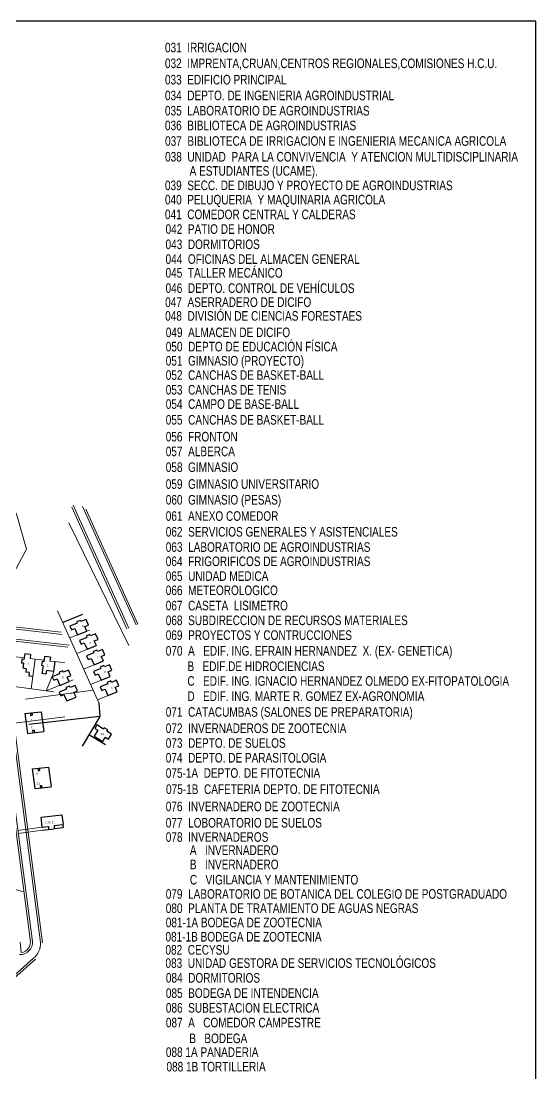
# Model space of a CAD drawing. Header units: millimetres. Extents: x 740 to 5908, y 1492 to 3373.
# Drawn here: x 5392 to 5908, y 2216 to 3272 of the extents above; entities that cross this region are included whole.
import ezdxf
from ezdxf.enums import TextEntityAlignment as Align

# ---------------------------------------------------------------- set-up
doc = ezdxf.new("R2010")
doc.units = ezdxf.units.MM
for name, color, linetype in [('CVL_CUADCON', 7, 'Continuous'), ('EDIFICIOS', 7, 'Continuous'), ('ZMARCO', 7, 'Continuous')]:
    doc.layers.add(name, color=color, linetype=linetype)
doc.layers.add('VIAPEATO', color=8, linetype='Continuous', lineweight=0)
doc.styles.add('MONOTXT4', font='MONOTXT4.shx')
doc.styles.add('WMF-ARIAL0', font='arial.ttf')

msp = doc.modelspace()

# ---------------------------------------------------------------- linework, layer by layer
at = {"color": 8, "lineweight": 0}
for p, q in [((5442.7, 2784.4), (5497.8, 2662.2)), ((5444.1, 2786.3), (5499.7, 2663)), ((5453.4, 2785.1), (5507, 2666.3)), ((5456.8, 2782.3), (5508.8, 2667.1)), ((5439.5, 2768.7), (5499.9, 2645.7)), ((5428.4, 2680.5), (5469.7, 2588.2)), ((5372.6, 2663.5), (5433.1, 2656.7)), ((5372.8, 2665.5), (5432.1, 2658.8)), ((5460.3, 2661.1), (5440.6, 2653.1)), ((5371.5, 2653.6), (5440.2, 2645.8)), ((5411.4, 2347.8), (5371.5, 2653.6)), ((5373.8, 2651.3), (5438.8, 2644)), ((5467.3, 2645.6), (5447.6, 2637.6)), ((5405.8, 2631.8), (5401.9, 2602.1)), ((5435.6, 2628.2), (5425.7, 2629.4)), ((5474.3, 2630.1), (5454.5, 2622)), ((5424.2, 2619.5), (5423.8, 2617.2)), ((5423.8, 2617.2), (5416.9, 2600)), ((5444.1, 2611), (5417, 2600.1)), ((5481.2, 2614.6), (5461.5, 2606.5)), ((5464.1, 2600.7), (5396.1, 2591.6)), ((5488.2, 2599.1), (5468.3, 2591.2)), ((5435.7, 2574.1), (5384.7, 2567.6)), ((5401.2, 2348.5), (5375.1, 2548.4)), ((5403.2, 2348.7), (5376.9, 2550.2)), ((5388.6, 2460), (5412.9, 2463.4)), ((5389, 2457.1), (5413.3, 2460.5)), ((5361.3, 2407.4), (5394.7, 2398.5)), ((5390.8, 2348), (5392, 2337.7)), ((5314.4, 2251.7), (5404.3, 2332)), ((5314.9, 2249.5), (5406.1, 2330.9))]:
    msp.add_line(p, q, dxfattribs=at)
at = {"color": 8}
for p, q in [((5453.3, 2676.6), (5433.7, 2668.6)), ((5469.7, 2588.2), (5470.8, 2574.5)), ((5470.8, 2574.5), (5399.4, 2566.3)), ((5470.8, 2574.5), (5452.9, 2544.5)), ((5476.5, 2545.8), (5459.8, 2556.1))]:
    msp.add_line(p, q, dxfattribs=at)
at = {"color": 7}
for p, q in [((5392.7, 2631.9), (5392.2, 2627.9)), ((5394.7, 2631.6), (5392.7, 2631.9)), ((5395.4, 2637.1), (5394.7, 2631.6)), ((5401.4, 2636.4), (5395.4, 2637.1)), ((5401.4, 2636.4), (5400.9, 2632.4)), ((5413, 2629.4), (5412.4, 2625.5)), ((5414.5, 2629.2), (5413, 2629.4)), ((5415.4, 2634.7), (5414.5, 2629.2)), ((5421.3, 2634), (5415.4, 2634.7)), ((5421.3, 2634), (5420.7, 2630)), ((5425.7, 2629.4), (5424.2, 2619.5)), ((5394.2, 2627.7), (5392.2, 2627.9)), ((5394.2, 2627.7), (5393.5, 2622.7)), ((5397, 2622.3), (5393.5, 2622.7)), ((5397, 2622.3), (5396.6, 2618.8)), ((5400, 2618.4), (5396.6, 2618.8)), ((5413.9, 2625.3), (5412.4, 2625.5)), ((5413.9, 2625.3), (5412.7, 2617.4)), ((5417.2, 2620.4), (5416.7, 2616.9)), ((5424.2, 2619.5), (5417.2, 2620.4)), ((5400, 2618.4), (5399.6, 2614.9)), ((5403.5, 2614.5), (5399.6, 2614.9)), ((5416.7, 2616.9), (5412.7, 2617.4)), ((5395.6, 2577.3), (5412, 2579.1)), ((5395.6, 2577.3), (5398.2, 2557.4)), ((5401.1, 2578), (5401.4, 2575.4)), ((5402.6, 2578.2), (5402.9, 2575.6)), ((5412, 2579.1), (5414.6, 2559.2)), ((5401.4, 2575.4), (5402.9, 2575.6)), ((5398.2, 2557.4), (5414.6, 2559.2)), ((5403.4, 2560.5), (5404.8, 2560.7)), ((5403.4, 2560.5), (5403.7, 2558.1)), ((5404.8, 2560.7), (5405.2, 2558.3)), ((5403, 2521.8), (5419.4, 2523.6)), ((5419.4, 2523.6), (5422, 2503.8)), ((5403, 2521.8), (5405.6, 2502)), ((5408.5, 2522.5), (5408.8, 2520)), ((5408.8, 2520), (5410.3, 2520.1)), ((5410, 2522.7), (5410.3, 2520.1)), ((5405.6, 2502), (5422, 2503.8)), ((5410.8, 2505.1), (5412.2, 2505.2)), ((5410.8, 2505.1), (5411.1, 2502.7)), ((5412.2, 2505.2), (5412.6, 2502.9))]:
    msp.add_line(p, q, dxfattribs=at)
at = {"color": 7, "linetype": 'Continuous'}
for p, q in [((5412, 2473.4), (5432.8, 2475.9)), ((5412.9, 2463.4), (5412, 2473.4)), ((5432.8, 2475.9), (5434, 2466)), ((5412.9, 2463.4), (5419.2, 2464.2)), ((5419.2, 2464.2), (5419.4, 2461.2)), ((5419.4, 2461.2), (5425.1, 2461.7)), ((5424.8, 2464.9), (5433.8, 2465.9)), ((5424.8, 2464.9), (5425.1, 2461.9))]:
    msp.add_line(p, q, dxfattribs=at)
at = {"color": 8, "linetype": 'Continuous'}
for p, q in [((5413.3, 2460.5), (5419.4, 2461.2)), ((5425.1, 2461.9), (5434, 2462.9)), ((5433.8, 2465.9), (5434, 2462.9))]:
    msp.add_line(p, q, dxfattribs=at)
at = {"color": 8, "lineweight": 0}
msp.add_lwpolyline([(5290.6, 2674.8), (5362, 2666.7), (5363.5, 2679.6), (5397.2, 2742.1), (5387.4, 2776.4), (5373.7, 2810.7), (5353.6, 2852.3), (5324.2, 2908.1), (5303.6, 2947.6), (5296.8, 2963.1), (5291.2, 2990.8), (5285.7, 3024.2), (5287.7, 3024.4)], dxfattribs=at)
at = {"color": 7}
for points in [[(5445.5, 2662.6), (5448.4, 2656.2), (5457.7, 2660), (5455.6, 2664.5), (5459.3, 2666.1), (5456.9, 2671.5), (5451.8, 2669.5), (5451.2, 2670.8), (5447.5, 2669.3), (5448.1, 2667.9), (5440.7, 2664.9), (5442.3, 2661.3)], [(5455.1, 2648.2), (5458, 2641.8), (5467.3, 2645.6), (5465.2, 2650.2), (5468.9, 2651.7), (5466.5, 2657.2), (5461.4, 2655.1), (5460.8, 2656.5), (5457.1, 2655), (5457.7, 2653.6), (5450.3, 2650.6), (5451.9, 2646.9)], [(5462.1, 2632.7), (5465, 2626.3), (5474.3, 2630.1), (5472.2, 2634.7), (5475.9, 2636.2), (5473.5, 2641.7), (5468.4, 2639.6), (5467.8, 2641), (5464.1, 2639.5), (5464.7, 2638.1), (5457.3, 2635.1), (5458.9, 2631.4)], [(5427.9, 2612), (5430.7, 2605.6), (5440, 2609.4), (5437.9, 2613.9), (5441.6, 2615.4), (5439.2, 2620.9), (5434.1, 2618.9), (5433.5, 2620.2), (5429.8, 2618.7), (5430.4, 2617.3), (5423, 2614.3), (5424.6, 2610.7)], [(5469.1, 2617.2), (5472, 2610.8), (5481.2, 2614.6), (5479.2, 2619.2), (5482.9, 2620.7), (5480.5, 2626.2), (5475.4, 2624.1), (5474.8, 2625.5), (5471.1, 2624), (5471.7, 2622.6), (5464.3, 2619.6), (5465.9, 2615.9)], [(5476.1, 2601.7), (5478.9, 2595.3), (5488.2, 2599.1), (5486.1, 2603.7), (5489.9, 2605.2), (5487.4, 2610.7), (5482.3, 2608.6), (5481.7, 2610), (5478, 2608.5), (5478.6, 2607.1), (5471.2, 2604.1), (5472.8, 2600.4)], [(5434.8, 2596.5), (5437.6, 2590.1), (5446.9, 2593.9), (5444.8, 2598.5), (5448.5, 2600), (5446.1, 2605.5), (5441, 2603.4), (5440.4, 2604.8), (5436.7, 2603.3), (5437.3, 2601.9), (5429.9, 2598.9), (5431.5, 2595.2)], [(5468.6, 2560.7), (5465.1, 2554.6), (5473.6, 2549.4), (5476.1, 2553.7), (5479.5, 2551.6), (5482.5, 2556.8), (5477.8, 2559.7), (5478.6, 2561), (5475.2, 2563.1), (5474.4, 2561.8), (5467.6, 2566), (5465.6, 2562.5)]]:
    msp.add_lwpolyline(points, close=True, dxfattribs=at)
at = {"color": 8, "lineweight": 0}
for centre, radius, start, end in [((5390.8, 2348), 12.4, 267.3948, 12.241), ((5390.8, 2348), 10.4, 276.6565, 12.241), ((5392.3, 2346.8), 19.1, 309.0694, 2.8967)]:
    msp.add_arc(centre, radius, start, end, dxfattribs=at)
at = {"layer": 'EDIFICIOS', "lineweight": 0}
for p, q in [((5405.8, 2631.8), (5400.9, 2632.4)), ((5420.7, 2630), (5425.7, 2629.4))]:
    msp.add_line(p, q, dxfattribs=at)
at = {"layer": 'VIAPEATO', "color": 8}
for p, q in [((5413.4, 2347.3), (5373.8, 2651.3)), ((5394.9, 2633.1), (5384, 2634.4)), ((5414.8, 2630.7), (5405.8, 2631.8)), ((5379.8, 2605.2), (5416.9, 2600.1)), ((5379.8, 2605.2), (5424.6, 2599))]:
    msp.add_line(p, q, dxfattribs=at)
at = {"layer": 'ZMARCO', "color": 7}
msp.add_lwpolyline([(3863.2, 1895.8), (5907.8, 1895.8), (5907.8, 3271.8), (3863.2, 3271.8)], close=True, dxfattribs=at)

# ---------------------------------------------------------------- texts
at = {"color": 7, "style": 'WMF-ARIAL0', "width": 0.75}
for s, p in [('031  IRRIGACION', (5536, 3240.4)), ('032  IMPRENTA,CRUAN,CENTROS REGIONALES,COMISIONES H.C.U.', (5536, 3224.6)), ('033  EDIFICIO PRINCIPAL', (5536, 3208.2)), ('034  DEPTO. DE INGENIERIA AGROINDUSTRIAL', (5536, 3192.4)), ('035  LABORATORIO DE AGROINDUSTRIAS', (5536, 3177.1)), ('036  BIBLIOTECA DE AGROINDUSTRIAS', (5536, 3162.3)), ('037  BIBLIOTECA DE IRRIGACION E INGENIERIA MECANICA AGRICOLA', (5536.1, 3146.7)), ('038  UNIDAD  PARA LA CONVIVENCIA  Y ATENCION MULTIDISCIPLINARIA', (5536.1, 3130.9)), ('A ESTUDIANTES (UCAME).', (5560.7, 3116.7)), ('039  SECC. DE DIBUJO Y PROYECTO DE AGROINDUSTRIAS', (5536, 3102.2)), ('040  PELUQUERIA  Y MAQUINARIA AGRICOLA', (5536, 3087.9)), ('041  COMEDOR CENTRAL Y CALDERAS', (5536, 3073.1)), ('042  PATIO DE HONOR', (5536.6, 3058.4)), ('043  DORMITORIOS', (5536.6, 3043.1)), ('044  OFICINAS DEL ALMACEN GENERAL', (5536.6, 3028.3)), ('045  TALLER MECÁNICO', (5536.6, 3014.5)), ('046  DEPTO. CONTROL DE VEHÍCULOS', (5536.6, 2999.2)), ('047  ASERRADERO DE DICIFO', (5536.2, 2985.1)), ('048  DIVISIÓN DE CIENCIAS FORESTAES', (5536.2, 2971.3)), ('049  ALMACEN DE DICIFO', (5536.8, 2954.8)), ('050  DEPTO DE EDUCACIÓN FÍSICA', (5536.8, 2940.5)), ('051  GIMNASIO (PROYECTO)', (5536.8, 2926.3)), ('052  CANCHAS DE BASKET-BALL', (5536.8, 2912)), ('053  CANCHAS DE TENIS', (5536.8, 2897.2)), ('054  CAMPO DE BASE-BALL', (5536.8, 2882.9)), ('055  CANCHAS DE BASKET-BALL', (5536.8, 2867.1)), ('056  FRONTON', (5536.8, 2850.2)), ('057  ALBERCA', (5536.8, 2835.4)), ('058  GIMNASIO', (5536.8, 2819.6)), ('059  GIMNASIO UNIVERSITARIO', (5536.8, 2802.7)), ('060  GIMNASIO (PESAS)', (5536.8, 2786.9)), ('061  ANEXO COMEDOR', (5536.8, 2770.6)), ('062  SERVICIOS GENERALES Y ASISTENCIALES', (5536.8, 2754.8)), ('063  LABORATORIO DE AGROINDUSTRIAS', (5536.8, 2739.5)), ('064  FRIGORIFICOS DE AGROINDUSTRIAS', (5536.8, 2725.2)), ('065  UNIDAD MEDICA', (5536.8, 2710.4)), ('066  METEOROLOGICO', (5536.8, 2696.1)), ('067  CASETA  LISIMETRO', (5536.8, 2680.8)), ('068  SUBDIRECCION DE RECURSOS MATERIALES', (5536.8, 2666)), ('069  PROYECTOS Y CONTRUCCIONES', (5536.8, 2651.2)), ('070  A   EDIF. ING. EFRAIN HERNANDEZ  X. (EX- GENETICA)', (5536.8, 2635.4)), ('B   EDIF.DE HIDROCIENCIAS', (5558.5, 2620)), ('C   EDIF. ING. IGNACIO HERNANDEZ OLMEDO EX-FITOPATOLOGIA', (5558.5, 2605.2)), ('D   EDIF. ING. MARTE R. GOMEZ EX-AGRONOMIA', (5558.5, 2589.9)), ('071  CATACUMBAS (SALONES DE PREPARATORIA)', (5536.8, 2574.1)), ('072  INVERNADEROS DE ZOOTECNIA', (5536.8, 2557.8)), ('073  DEPTO. DE SUELOS', (5536.8, 2543)), ('074  DEPTO. DE PARASITOLOGIA', (5536.8, 2528.2)), ('075-1A  DEPTO. DE FITOTECNIA', (5536.8, 2512.9)), ('075-1B  CAFETERIA DEPTO. DE FITOTECNIA', (5537.1, 2496.7)), ('076  INVERNADERO DE ZOOTECNIA', (5536.8, 2479.4)), ('077  LOBORATORIO DE SUELOS', (5536.8, 2463)), ('078  INVERNADEROS', (5536.8, 2448.7)), ('A   INVERNADERO', (5561, 2435.5)), ('B   INVERNADERO', (5561, 2421.2)), ('C   VIGILANCIA Y MANTENIMIENTO', (5561, 2405.9)), ('079  LABORATORIO DE BOTANICA DEL COLEGIO DE POSTGRADUADO', (5536.8, 2391.6)), ('080  PLANTA DE TRATAMIENTO DE AGUAS NEGRAS', (5536.8, 2377.3)), ('081-1A BODEGA DE ZOOTECNIA', (5536.8, 2363)), ('081-1B BODEGA DE ZOOTECNIA', (5536.5, 2348.7)), ('082  CECYSU', (5536.5, 2335.6)), ('083  UNIDAD GESTORA DE SERVICIOS TECNOLÓGICOS', (5536.5, 2322.3)), ('084  DORMITORIOS', (5536.9, 2307.5)), ('085  BODEGA DE INTENDENCIA', (5536.9, 2292.2)), ('086  SUBESTACION ELECTRICA', (5536.9, 2277.4)), ('087  A   COMEDOR CAMPESTRE', (5536.9, 2262.6)), ('B   BODEGA', (5560.4, 2246.8)), ('088 1A PANADERIA', (5536.9, 2233)), ('088 1B TORTILLERIA', (5537.5, 2218.4))]:
    msp.add_text(s, height=9.6, dxfattribs=at).set_placement(p)
at = {"layer": 'CVL_CUADCON', "color": 7, "linetype": 'Continuous', "style": 'MONOTXT4'}
for s, p in [('5', (5453.6, 2665)), ('6', (5461, 2648)), ('7', (5468.7, 2633.3)), ('1', (5398.9, 2627.2)), ('2', (5418.3, 2625.5)), ('8', (5475.7, 2618.9)), ('3', (5433.5, 2613.6)), ('4', (5441.9, 2597.4)), ('9', (5482.7, 2602.5)), ('5', (5402.2, 2570.8)), ('7', (5402.3, 2563.4)), ('11', (5473.2, 2556.8)), ('9', (5407.8, 2517)), ('11', (5409, 2507.3)), ('C.D.I.', (5420.9, 2468.3))]:
    msp.add_text(s, height=2, dxfattribs=at).set_placement(p, align=Align.MIDDLE)

doc.saveas('drawing.dxf')
